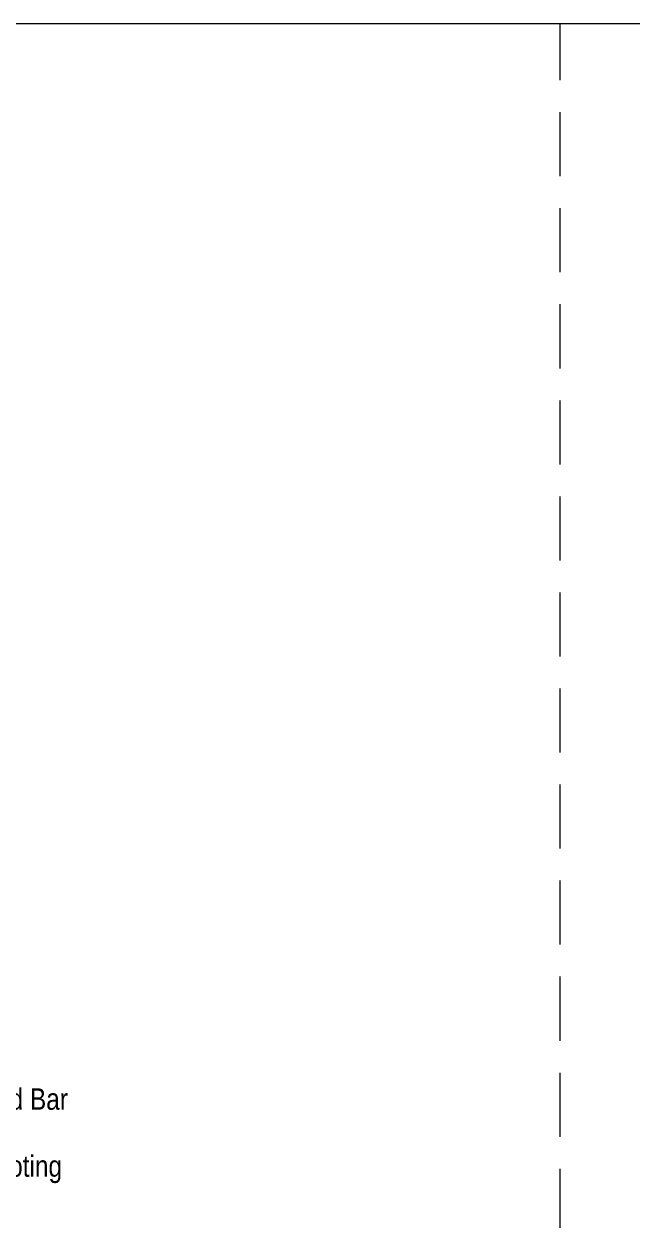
# Model space of a CAD drawing. Header units: metres. Extents: x 1521 to 1862, y -130 to 121.
# Drawn here: x 1559.86 to 1566.99, y -2.55 to 11.46 of the extents above; entities that cross this region are included whole.
import ezdxf
from ezdxf import colors
from ezdxf.entities.mleader import LeaderData, LeaderLine
from ezdxf.math import Vec2, Vec3

# ---------------------------------------------------------------- set-up
doc = ezdxf.new("R2010")
doc.units = ezdxf.units.M
doc.header["$MEASUREMENT"] = 0
doc.linetypes.add('DASHED2', pattern=[0.375, 0.25, -0.125])
doc.layers.add('A-WALL', color=250, linetype='Continuous', lineweight=30)
doc.styles.add('MT', font='swissc.ttf', dxfattribs={"height": 0.3})

msp = doc.modelspace()

# ---------------------------------------------------------------- linework, layer by layer
at = {"layer": 'A-WALL', "linetype": 'DASHED2', "lineweight": 5, "ltscale": 3}
msp.add_line((1566.1421, -71.32477), (1566.1421, 11.4595), dxfattribs=at)
at = {"layer": 'A-WALL', "lineweight": 5, "ltscale": 5}
msp.add_lwpolyline([(1638.18075, 11.4595), (1520.51329, 11.4595), (1520.51329, -71.32477), (1638.18075, -71.32477)], close=True, dxfattribs=at)

# ---------------------------------------------------------------- leaders
ml = msp.add_multileader_mtext('Standard', dxfattribs=at)
ml.set_content('Reinforced Bar', color=256, style='MT')
ml.set_leader_properties(color=256)
ml.build(insert=Vec2(0, 0))
ml.multileader.update_dxf_attribs({"leader_type": 2, "text_left_attachment_type": 2, "text_right_attachment_type": 2, "dogleg_length": 0.36, "arrow_head_size": 0.18})
ctx = ml.context
ctx.base_point, ctx.char_height, ctx.arrow_head_size, ctx.landing_gap_size, ctx.plane_origin = Vec3(1558.37447, -1.13684), 0.25, 0.18, 0.09, Vec3(1557.83911, -1.42217)
ctx.left_attachment, ctx.right_attachment = 2, 2
notes = []
notes.append((ctx, [(0, (1, 1, 0), (1558.01447, -1.13684), (1, 0), 0.36, [(0, [(1557.83911, -1.42217)], 0, [])])]))
ctx.mtext.insert, ctx.mtext.flow_direction = Vec3(1558.46447, -1.00867), 5
ml = msp.add_multileader_mtext('Standard', dxfattribs=at)
ml.set_content('Footing', color=256, style='MT')
ml.set_leader_properties(color=256)
ml.build(insert=Vec2(0, 0))
ml.multileader.update_dxf_attribs({"leader_type": 2, "text_left_attachment_type": 2, "text_right_attachment_type": 2, "dogleg_length": 0.36, "arrow_head_size": 0.18})
ctx = ml.context
ctx.base_point, ctx.char_height, ctx.arrow_head_size, ctx.landing_gap_size, ctx.plane_origin = Vec3(1559.26025, -1.95041), 0.25, 0.18, 0.09, Vec3(1558.52999, -1.95041)
ctx.left_attachment, ctx.right_attachment = 2, 2
notes.append((ctx, [(0, (1, 1, 0), (1558.90025, -1.95041), (1, 0), 0.36, [(0, [(1558.52999, -1.95041)], 0, [])])]))
ctx.mtext.insert, ctx.mtext.flow_direction = Vec3(1559.35025, -1.79383), 5
for ctx, leaders in notes:
    for number, flags, end, landing, length, lines in leaders:
        leader = LeaderData()
        leader.index, (leader.has_last_leader_line, leader.has_dogleg_vector, leader.attachment_direction) = number, flags
        leader.last_leader_point, leader.dogleg_vector, leader.dogleg_length = Vec3(end), Vec3(landing), length
        for number, points, colour, breaks in lines:
            line = LeaderLine()
            line.index, line.vertices, line.color, line.breaks = number, Vec3.list(points), colors.encode_raw_color(colour), breaks
            leader.lines.append(line)
        ctx.leaders.append(leader)

doc.saveas('drawing.dxf')
